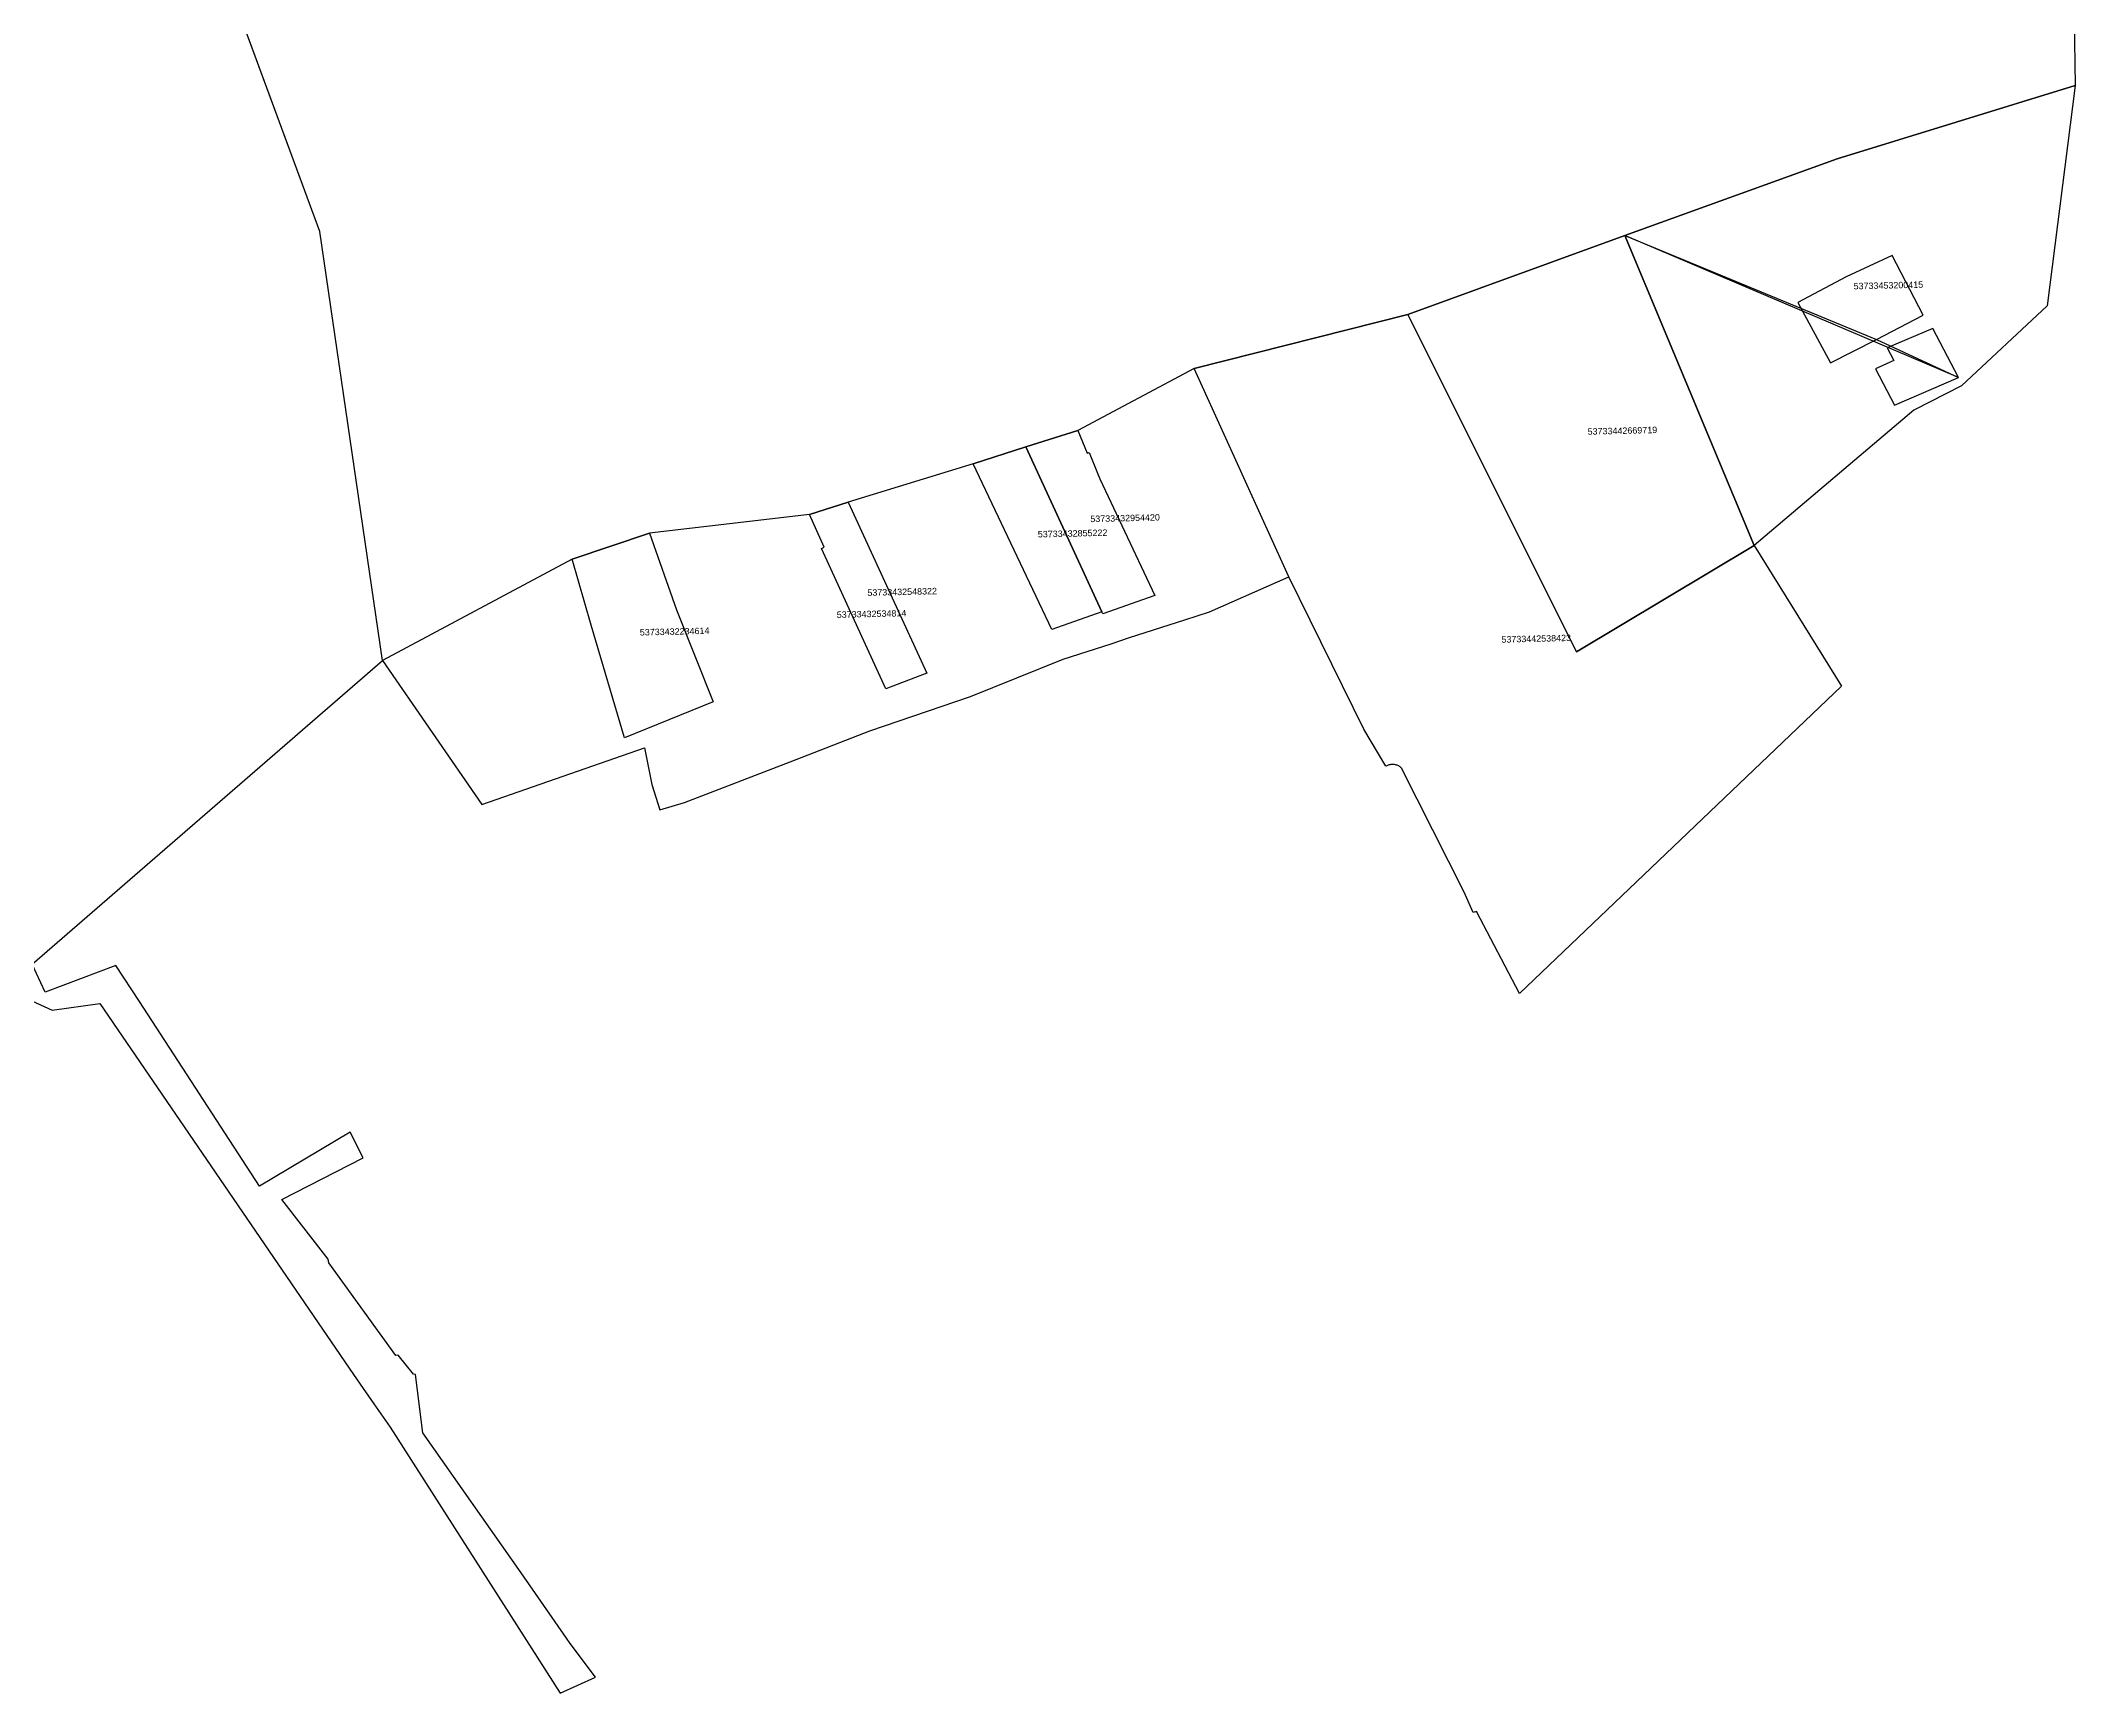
# Model space of a CAD drawing. Header units: millimetres. Extents: x -3245 to 2970, y 1153 to 3965.
# Drawn here: x -253.2 to 1.2, y 3124.9 to 3331.5 of the extents above; entities that cross this region are included whole.
import ezdxf

# ---------------------------------------------------------------- set-up
doc = ezdxf.new("R2010")
doc.units = ezdxf.units.MM
doc.layers.add('NUMEROCATASTRAL', color=7, linetype='Continuous')
doc.layers.add('POLIGONOS', color=7, linetype='Continuous')
doc.styles.get("Standard").update_dxf_attribs({"font": 'arial.ttf'})

msp = doc.modelspace()

# ---------------------------------------------------------------- linework, layer by layer
at = {"layer": 'POLIGONOS', "color": 5}
for p, q in [((-1.9487, 3514.895), (1.1731, 3325.8587)), ((-218.2934, 3307.6217), (-231.4084, 3343.2275)), ((1.1731, 3325.8587), (-28.598, 3316.7211)), ((-28.598, 3316.7211), (-55.133, 3307.1347)), ((-210.4377, 3253.9874), (-218.2934, 3307.6217)), ((-55.133, 3307.1347), (-82.2494, 3297.2332)), ((-82.2494, 3297.2332), (-108.9761, 3290.4989)), ((-108.9761, 3290.4989), (-123.5317, 3282.7419)), ((-123.5317, 3282.7419), (-130.0106, 3280.7062)), ((-130.0106, 3280.7062), (-136.5918, 3278.5688)), ((-136.5918, 3278.5688), (-152.2431, 3273.7853)), ((-152.2431, 3273.7853), (-157.0738, 3272.2646)), ((-157.0738, 3272.2646), (-177.0885, 3269.9353)), ((-177.0885, 3269.9353), (-186.7299, 3266.6769)), ((-186.7299, 3266.6769), (-210.4377, 3253.9874))]:
    msp.add_line(p, q, dxfattribs=at)
msp.add_polyline3d([(-293.6996, 3229.5279, 0), (-251.7563, 3210.2914, 0), (-245.7882, 3211.1494, 0), (-214.0808, 3164.7447, 0), (-212.8642, 3163.0134, 0), (-211.5509, 3161.1117, 0), (-209.4816, 3158.1996, 0), (-188.2541, 3124.9191, 0), (-183.8124, 3126.9329, 0), (-186.9964, 3131.1298, 0), (-187.453, 3131.7918, 0), (-193.1028, 3139.9823, 0), (-205.3951, 3157.4756, 0), (-206.3233, 3164.7608, 0), (-206.5643, 3164.8167, 0), (-208.4833, 3167.1984, 0), (-208.7912, 3167.1531, 0), (-217.1487, 3178.7244, 0), (-217.2322, 3179.178, 0), (-223.0193, 3186.637, 0), (-212.8693, 3191.8563, 0), (-214.4931, 3195.0724, 0), (-225.8395, 3188.3075, 0), (-240.8371, 3211.3729, 0), (-243.7822, 3215.9023, 0), (-252.636, 3212.5568, 0), (-254.2458, 3216.0332, 0), (-210.4377, 3253.9874, 0), (-218.2934, 3307.6217, 0), (-231.4084, 3343.2275, 0)], dxfattribs=at)
for points in [[(-55.133, 3307.1347, 0), (-28.598, 3316.7211, 0), (1.1731, 3325.8587, 0), (-2.3437, 3298.3275, 0), (-13.0556, 3288.3311, 0), (-19.0233, 3285.2994, 0), (-38.9541, 3268.3621, 0), (-55.133, 3307.1347, 0), (-23.6662, 3294.1384, 0), (-17.8403, 3297.1565, 0), (-21.7328, 3304.6135, 0), (-27.4877, 3301.9765, 0), (-33.5229, 3298.7405, 0), (-29.4231, 3291.1988, 0), (-23.6662, 3294.1384, 0), (-13.4359, 3289.3643, 0), (-16.6485, 3295.5113, 0), (-22.3595, 3293.0773, 0), (-21.5285, 3291.4987, 0), (-23.8081, 3290.4785, 0), (-21.4108, 3285.9264, 0), (-13.4359, 3289.3643, 0)], [(-82.2494, 3297.2332, 0), (-55.133, 3307.1347, 0), (-38.9541, 3268.3621, 0), (-61.1729, 3255.0959, 0), (-82.2494, 3297.2332, 0)], [(-108.9761, 3290.4989, 0), (-82.2494, 3297.2332, 0), (-61.1729, 3255.0959, 0), (-38.9541, 3268.3621, 0), (-28.0422, 3250.8098, 0), (-68.2926, 3212.3851, 0), (-73.6736, 3222.6506, 0), (-74.1089, 3222.4985, 0), (-75.2207, 3225.0479, 0), (-83.0506, 3240.5663, 0), (-83.1348, 3240.639, 0), (-83.2236, 3240.706, 0), (-83.3167, 3240.7668, 0), (-83.4136, 3240.8214, 0), (-83.514, 3240.8693, 0), (-83.6173, 3240.9104, 0), (-83.7232, 3240.9445, 0), (-83.8311, 3240.9715, 0), (-83.9405, 3240.9913, 0), (-84.051, 3241.0036, 0), (-84.1621, 3241.0086, 0), (-84.2733, 3241.0062, 0), (-84.3841, 3240.9963, 0), (-84.494, 3240.979, 0), (-84.6025, 3240.9545, 0), (-84.7091, 3240.9228, 0), (-84.8133, 3240.884, 0), (-84.9147, 3240.8384, 0), (-85.0129, 3240.7861, 0), (-87.7768, 3245.4048, 0), (-97.162, 3264.4689, 0), (-108.9761, 3290.4989, 0)], [(-176.7848, 3238.5037, 0), (-175.7874, 3235.3376, 0), (-172.7016, 3236.2697, 0), (-159.4653, 3241.3571, 0), (-149.5441, 3245.2262, 0), (-136.9598, 3249.491, 0), (-125.3416, 3254.1767, 0), (-119.3581, 3256.0845, 0), (-117.063, 3256.8959, 0), (-110.1408, 3259.0792, 0), (-107.0501, 3260.1063, 0), (-97.162, 3264.4689, 0), (-108.9761, 3290.4989, 0), (-123.5317, 3282.7419, 0), (-122.3497, 3279.8999, 0), (-122.1011, 3279.985, 0), (-121.0848, 3277.4373, 0), (-120.7545, 3276.6937, 0), (-113.8788, 3262.1306, 0), (-120.4165, 3259.8279, 0), (-120.5296, 3260.0741, 0), (-126.7746, 3257.8904, 0), (-136.5918, 3278.5688, 0), (-152.2431, 3273.7853, 0), (-142.4075, 3252.4189, 0), (-147.507, 3250.4535, 0), (-155.5804, 3267.9919, 0), (-155.2373, 3268.1626, 0), (-157.0738, 3272.2646, 0), (-177.0885, 3269.9353, 0), (-173.6898, 3260.3267, 0), (-169.1102, 3248.8588, 0), (-180.1895, 3244.3285, 0), (-184.3452, 3258.4046, 0), (-186.7299, 3266.6769, 0), (-210.4377, 3253.9874, 0), (-198.0328, 3236.0093, 0), (-177.6952, 3243.0926, 0), (-176.7848, 3238.5037, 0)], [(-130.0106, 3280.7062, 0), (-123.5317, 3282.7419, 0), (-122.3497, 3279.8999, 0), (-122.1011, 3279.985, 0), (-121.0848, 3277.4373, 0), (-120.7545, 3276.6937, 0), (-113.8788, 3262.1306, 0), (-120.4165, 3259.8279, 0), (-120.5296, 3260.0741, 0), (-130.0106, 3280.7062, 0)], [(-136.5918, 3278.5688, 0), (-130.0106, 3280.7062, 0), (-120.5296, 3260.0741, 0), (-126.7746, 3257.8904, 0), (-136.5918, 3278.5688, 0)], [(-157.0738, 3272.2646, 0), (-152.2431, 3273.7853, 0), (-142.4075, 3252.4189, 0), (-147.507, 3250.4535, 0), (-155.5804, 3267.9919, 0), (-155.2373, 3268.1626, 0), (-157.0738, 3272.2646, 0)], [(-177.0885, 3269.9353, 0), (-173.6898, 3260.3267, 0), (-169.1102, 3248.8588, 0), (-180.1895, 3244.3285, 0), (-184.3452, 3258.4046, 0), (-186.7299, 3266.6769, 0), (-177.0885, 3269.9353, 0)]]:
    msp.add_polyline3d(points, close=True, dxfattribs=at)

# ---------------------------------------------------------------- texts
at = {"layer": 'NUMEROCATASTRAL', "color": 5}
for s, p in [('53733453200415', (-26.5344, 3300.3897)), ('53733442669719', (-59.7873, 3282.2216)), ('53733432954420', (-121.9538, 3271.2989)), ('53733432855222', (-128.5143, 3269.3816)), ('53733432548322', (-149.8244, 3262.0804)), ('53733432534814', (-153.6501, 3259.3262)), ('53733432234614', (-178.2668, 3257.1244)), ('53733442538423', (-70.5554, 3256.2305))]:
    msp.add_text(s, height=0.8, rotation=1.417284, dxfattribs=at).set_placement(p)

doc.saveas('drawing.dxf')
